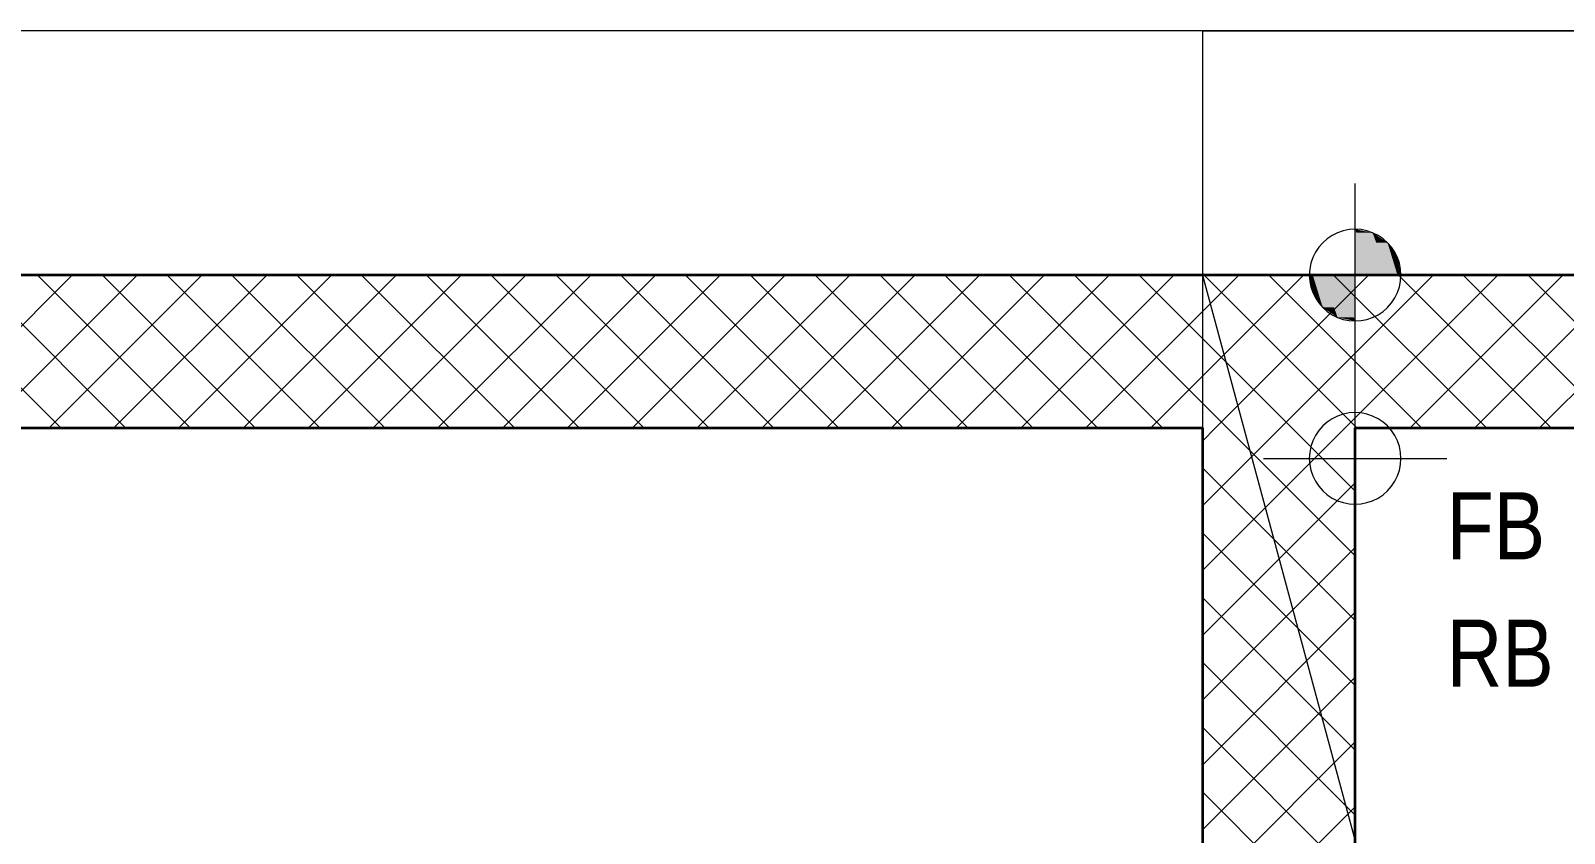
# Model space of a CAD drawing. Extents: x 885 to 2021, y 330 to 1122.
# Drawn here: x 1344 to 1394.2, y 819.3 to 845.6 of the extents above; entities that cross this region are included whole.
import ezdxf
from ezdxf.lldxf.tags import DXFTag

# ---------------------------------------------------------------- set-up
doc = ezdxf.new("R2010")
doc.units = 0
doc.layers.get('0').update_dxf_attribs({"lineweight": 18})
for name, color, linetype, lineweight in [('010 Aussenwände Bauteilschraffuren Neu', 7, 'Continuous', 25), ('010 Aussenwände Neu', 7, 'Continuous', 25), ('015 Innenwände Bauteilschraffuren Neu', 7, 'Continuous', 25), ('015 Innenwände Neu', 7, 'Continuous', 25), ('030 Bodenaufbauten Neu', 7, 'Continuous', 25), ('035 Decken Neu', 7, 'Continuous', 25), ('080 Raum Innen Kontur Neu', 7, 'Continuous', 25), ('111 Bemassung Ausführung Koten Neu', 7, 'Continuous', 25)]:
    doc.layers.add(name, color=color, linetype=linetype, lineweight=lineweight)
doc.styles.get("Standard").update_dxf_attribs({"font": 'arial.ttf'})
tags = doc.linetypes.add('Strich 2_1mm', pattern=[0.003, 0.002, -0.001]).pattern_tags.tags
tags[6:7] = [DXFTag(74, 4), DXFTag(75, 0), DXFTag(340, '0'), DXFTag(46, 1.0), DXFTag(50, 0.0), DXFTag(44, 0.0), DXFTag(45, 0.0)]
tags[4:5] = [DXFTag(74, 4), DXFTag(75, 0), DXFTag(340, '0'), DXFTag(46, 1.0), DXFTag(50, 0.0), DXFTag(44, 0.0), DXFTag(45, 0.0)]
tags = doc.linetypes.add('Strich 3_1mm Kanten', pattern=[0.004, 0.003, -0.001]).pattern_tags.tags
tags[6:7] = [DXFTag(74, 4), DXFTag(75, 0), DXFTag(340, '0'), DXFTag(46, 1.0), DXFTag(50, 0.0), DXFTag(44, 0.0), DXFTag(45, 0.0)]
tags[4:5] = [DXFTag(74, 4), DXFTag(75, 0), DXFTag(340, '0'), DXFTag(46, 1.0), DXFTag(50, 0.0), DXFTag(44, 0.0), DXFTag(45, 0.0)]
tags = doc.linetypes.add('Strichpunkt 3_1_1mm Achsen', pattern=[0.005, 0.003, -0.001, 0, -0.001]).pattern_tags.tags
tags[10:11] = [DXFTag(74, 4), DXFTag(75, 0), DXFTag(340, '0'), DXFTag(46, 1.0), DXFTag(50, 0.0), DXFTag(44, 0.0), DXFTag(45, 0.0)]
tags[8:9] = [DXFTag(74, 4), DXFTag(75, 0), DXFTag(340, '0'), DXFTag(46, 1.0), DXFTag(50, 0.0), DXFTag(44, 0.0), DXFTag(45, 0.0)]
tags[6:7] = [DXFTag(74, 4), DXFTag(75, 0), DXFTag(340, '0'), DXFTag(46, 1.0), DXFTag(50, 0.0), DXFTag(44, 0.0), DXFTag(45, 0.0)]
tags[4:5] = [DXFTag(74, 4), DXFTag(75, 0), DXFTag(340, '0'), DXFTag(46, 1.0), DXFTag(50, 0.0), DXFTag(44, 0.0), DXFTag(45, 0.0)]
tags = doc.linetypes.add('Unsichtbare Linie', pattern='A,0,[1,5773_032 -1.UG1.shx,S=10,R=0,X=0,Y=0],-10,0', length=10).pattern_tags.tags
tags[14:15] = [DXFTag(74, 4), DXFTag(75, 0), DXFTag(340, '0'), DXFTag(46, 1.0), DXFTag(50, 0.0), DXFTag(44, 0.0), DXFTag(45, 0.0)]
tags[12:13] = [DXFTag(74, 4), DXFTag(75, 0), DXFTag(340, '0'), DXFTag(46, 1.0), DXFTag(50, 0.0), DXFTag(44, 0.0), DXFTag(45, 0.0)]

# ---------------------------------------------------------------- blocks, each defined once
blk = doc.blocks.new('Referenz-A0T8DHYUAL', base_point=(896.585, 372.187))
at = {"layer": '010 Aussenwände Bauteilschraffuren Neu', "color": 0, "linetype": 'Continuous', "lineweight": 0, "ltscale": 0.0169}
for p, q in [((1345.005, 832.603), (1340.005, 837.603)), ((1340.384, 832.603), (1345.384, 837.603)), ((1347.127, 832.603), (1342.127, 837.603)), ((1342.506, 832.603), (1347.506, 837.603)), ((1349.248, 832.603), (1344.248, 837.603)), ((1344.627, 832.603), (1349.627, 837.603)), ((1351.369, 832.603), (1346.369, 837.603)), ((1346.748, 832.603), (1351.748, 837.603)), ((1353.491, 832.603), (1348.491, 837.603)), ((1348.87, 832.603), (1353.87, 837.603)), ((1355.612, 832.603), (1350.612, 837.603)), ((1350.991, 832.603), (1355.991, 837.603)), ((1357.733, 832.603), (1352.733, 837.603)), ((1353.112, 832.603), (1358.112, 837.603)), ((1359.855, 832.603), (1354.855, 837.603)), ((1355.234, 832.603), (1360.234, 837.603)), ((1361.976, 832.603), (1356.976, 837.603)), ((1357.355, 832.603), (1362.355, 837.603)), ((1364.097, 832.603), (1359.097, 837.603)), ((1359.476, 832.603), (1364.476, 837.603)), ((1366.219, 832.603), (1361.219, 837.603)), ((1361.598, 832.603), (1366.598, 837.603)), ((1368.34, 832.603), (1363.34, 837.603)), ((1363.719, 832.603), (1368.719, 837.603)), ((1370.461, 832.603), (1365.461, 837.603)), ((1365.84, 832.603), (1370.84, 837.603)), ((1372.583, 832.603), (1367.583, 837.603)), ((1367.962, 832.603), (1372.962, 837.603)), ((1374.704, 832.603), (1369.704, 837.603)), ((1370.083, 832.603), (1375.083, 837.603)), ((1376.825, 832.603), (1371.825, 837.603)), ((1372.204, 832.603), (1377.204, 837.603)), ((1378.946, 832.603), (1373.946, 837.603)), ((1374.326, 832.603), (1379.326, 837.603)), ((1381.068, 832.603), (1376.068, 837.603)), ((1376.447, 832.603), (1381.447, 837.603)), ((1383.189, 832.603), (1378.189, 837.603)), ((1378.568, 832.603), (1383.568, 837.603)), ((1385.31, 832.603), (1380.31, 837.603)), ((1380.69, 832.603), (1385.69, 837.603)), ((1387.432, 832.603), (1382.432, 837.603)), ((1382.811, 832.603), (1387.811, 837.603)), ((1389.553, 832.603), (1384.553, 837.603)), ((1384.932, 832.603), (1389.932, 837.603)), ((1391.674, 832.603), (1386.674, 837.603)), ((1387.053, 832.603), (1392.053, 837.603)), ((1393.796, 832.603), (1388.796, 837.603)), ((1389.175, 832.603), (1394.175, 837.603)), ((1395.917, 832.603), (1390.917, 837.603)), ((1391.296, 832.603), (1396.296, 837.603)), ((1398.038, 832.603), (1393.038, 837.603)), ((1393.417, 832.603), (1398.417, 837.603))]:
    blk.add_line(p, q, dxfattribs=at)
at = {"layer": '010 Aussenwände Neu', "color": 0, "lineweight": 35}
for p, q in [((1527.878, 837.603), (1085.578, 837.603)), ((1208.778, 832.603), (1382.378, 832.603)), ((1387.378, 832.603), (1527.878, 832.603))]:
    blk.add_line(p, q, dxfattribs=at)
at = {"layer": '015 Innenwände Bauteilschraffuren Neu', "color": 0, "linetype": 'Continuous', "lineweight": 0, "ltscale": 0.0169}
for p, q in [((1382.378, 832.17), (1382.811, 832.603)), ((1382.378, 830.049), (1384.932, 832.603)), ((1382.378, 827.928), (1387.053, 832.603)), ((1387.378, 828.413), (1383.189, 832.603)), ((1387.378, 830.535), (1385.31, 832.603)), ((1387.378, 826.292), (1382.378, 831.292)), ((1382.378, 825.806), (1387.378, 830.806)), ((1387.378, 824.171), (1382.378, 829.171)), ((1382.378, 823.685), (1387.378, 828.685)), ((1387.378, 822.05), (1382.378, 827.05)), ((1382.378, 821.564), (1387.378, 826.564)), ((1387.378, 819.928), (1382.378, 824.928)), ((1382.378, 819.442), (1387.378, 824.442)), ((1387.378, 817.807), (1382.378, 822.807)), ((1382.378, 817.321), (1387.378, 822.321)), ((1387.378, 815.686), (1382.378, 820.686)), ((1382.378, 815.2), (1387.378, 820.2))]:
    blk.add_line(p, q, dxfattribs=at)
at = {"layer": '015 Innenwände Neu', "color": 0, "lineweight": 35}
for p, q in [((1382.378, 832.603), (1382.378, 801.203)), ((1387.378, 792.583), (1387.378, 832.603))]:
    blk.add_line(p, q, dxfattribs=at)
at = {"layer": '030 Bodenaufbauten Neu', "color": 0, "linetype": 'Continuous', "lineweight": 13, "ltscale": 0.0169}
for p, q in [((1208.778, 832.603), (1382.378, 832.603)), ((1382.378, 832.603), (1382.378, 801.203))]:
    blk.add_line(p, q, dxfattribs=at)
at = {"layer": '030 Bodenaufbauten Neu', "color": 0, "linetype": 'Unsichtbare Linie', "lineweight": 13, "ltscale": 0.002197}
blk.add_line((1387.378, 819.103), (1387.378, 832.603), dxfattribs=at)
at = {"layer": '030 Bodenaufbauten Neu', "color": 0, "linetype": 'Unsichtbare Linie', "lineweight": 13, "ltscale": 0.0169}
blk.add_line((1387.378, 832.603), (1524.314, 832.603), dxfattribs=at)
at = {"layer": '035 Decken Neu', "color": 0, "linetype": 'Strich 2_1mm', "lineweight": 13, "ltscale": 0.002197}
blk.add_line((1382.378, 845.603), (1208.778, 845.603), dxfattribs=at)
blk.add_line((1382.378, 845.603), (1208.778, 845.603), dxfattribs=at)
at = {"layer": '035 Decken Neu', "color": 0, "linetype": 'Unsichtbare Linie', "lineweight": 13, "ltscale": 0.0169}
blk.add_line((1387.378, 845.603), (1208.778, 845.603), dxfattribs=at)
blk.add_line((1387.378, 845.603), (1208.778, 845.603), dxfattribs=at)
at = {"layer": '035 Decken Neu', "color": 0, "linetype": 'Strich 3_1mm Kanten', "lineweight": 13, "ltscale": 0.002197}
for p, q in [((1527.878, 845.603), (1382.378, 845.603)), ((1382.378, 845.603), (1382.378, 837.603)), ((1382.378, 837.603), (1382.378, 797.223))]:
    blk.add_line(p, q, dxfattribs=at)
at = {"layer": '035 Decken Neu', "color": 0, "linetype": 'Unsichtbare Linie', "lineweight": 13, "ltscale": 0.002197}
for p in [(1382.378, 845.603), (1387.378, 845.603), (1387.378, 845.603)]:
    blk.add_line(p, (1527.878, 845.603), dxfattribs=at)
at = {"layer": '035 Decken Neu', "color": 0, "linetype": 'Strichpunkt 3_1_1mm Achsen', "lineweight": 13, "ltscale": 0.002197}
blk.add_line((1527.878, 837.603), (1079.578, 837.603), dxfattribs=at)
at = {"layer": '035 Decken Neu', "color": 0, "linetype": 'Strich 3_1mm Kanten', "lineweight": 13, "ltscale": 0.0169}
blk.add_line((1382.378, 837.603), (1422.378, 689.603), dxfattribs=at)
at = {"layer": '080 Raum Innen Kontur Neu', "color": 0, "linetype": 'Continuous', "lineweight": 13, "ltscale": 0.0169}
for p, q in [((1382.378, 832.603), (1208.778, 832.603)), ((1382.378, 801.203), (1382.378, 832.603)), ((1527.878, 832.603), (1387.378, 832.603)), ((1387.378, 832.603), (1387.378, 792.583))]:
    blk.add_line(p, q, dxfattribs=at)
at = {"layer": '111 Bemassung Ausführung Koten Neu', "color": 0, "lineweight": 13}
for p, q in [((1387.378, 834.603), (1387.378, 840.603)), ((1384.378, 837.603), (1390.378, 837.603)), ((1387.378, 828.603), (1387.378, 834.603)), ((1384.378, 831.603), (1390.378, 831.603))]:
    blk.add_line(p, q, dxfattribs=at)
at = {"layer": '111 Bemassung Ausführung Koten Neu', "color": 0, "linetype": 'Continuous', "lineweight": 13, "ltscale": 0.0169}
for p, q in [((1386.804, 838.989), (1386.628, 838.902)), ((1386.99, 839.052), (1386.804, 838.989)), ((1387.183, 839.09), (1386.99, 839.052)), ((1387.378, 839.103), (1387.183, 839.09)), ((1387.574, 839.09), (1387.378, 839.103)), ((1387.767, 839.052), (1387.574, 839.09)), ((1387.952, 838.989), (1387.767, 839.052)), ((1388.128, 838.902), (1387.952, 838.989)), ((1386.188, 838.516), (1386.079, 838.353)), ((1386.318, 838.663), (1386.188, 838.516)), ((1386.465, 838.793), (1386.318, 838.663)), ((1386.628, 838.902), (1386.465, 838.793)), ((1388.292, 838.793), (1388.128, 838.902)), ((1388.439, 838.663), (1388.292, 838.793)), ((1388.568, 838.516), (1388.439, 838.663)), ((1388.677, 838.353), (1388.568, 838.516)), ((1385.93, 837.991), (1385.891, 837.799)), ((1385.993, 838.177), (1385.93, 837.991)), ((1386.079, 838.353), (1385.993, 838.177)), ((1388.764, 838.177), (1388.677, 838.353)), ((1388.827, 837.991), (1388.764, 838.177)), ((1388.866, 837.799), (1388.827, 837.991)), ((1385.891, 837.799), (1385.878, 837.603)), ((1385.878, 837.603), (1385.891, 837.407)), ((1388.878, 837.603), (1388.866, 837.799)), ((1388.866, 837.407), (1388.878, 837.603)), ((1385.891, 837.407), (1385.93, 837.215)), ((1385.93, 837.215), (1385.993, 837.029)), ((1385.993, 837.029), (1386.079, 836.853)), ((1388.677, 836.853), (1388.764, 837.029)), ((1388.764, 837.029), (1388.827, 837.215)), ((1388.827, 837.215), (1388.866, 837.407)), ((1386.079, 836.853), (1386.188, 836.69)), ((1386.188, 836.69), (1386.318, 836.542)), ((1386.318, 836.542), (1386.465, 836.413)), ((1388.292, 836.413), (1388.439, 836.542)), ((1388.439, 836.542), (1388.568, 836.69)), ((1388.568, 836.69), (1388.677, 836.853)), ((1386.465, 836.413), (1386.628, 836.304)), ((1386.628, 836.304), (1386.804, 836.217)), ((1386.804, 836.217), (1386.99, 836.154)), ((1386.99, 836.154), (1387.183, 836.116)), ((1387.183, 836.116), (1387.378, 836.103)), ((1387.378, 836.103), (1387.574, 836.116)), ((1387.574, 836.116), (1387.767, 836.154)), ((1387.767, 836.154), (1387.952, 836.217)), ((1387.952, 836.217), (1388.128, 836.304)), ((1388.128, 836.304), (1388.292, 836.413)), ((1386.804, 832.989), (1386.628, 832.902)), ((1386.99, 833.052), (1386.804, 832.989)), ((1387.183, 833.09), (1386.99, 833.052)), ((1387.378, 833.103), (1387.183, 833.09)), ((1387.574, 833.09), (1387.378, 833.103)), ((1387.767, 833.052), (1387.574, 833.09)), ((1387.952, 832.989), (1387.767, 833.052)), ((1388.128, 832.902), (1387.952, 832.989)), ((1386.188, 832.516), (1386.079, 832.353)), ((1386.318, 832.663), (1386.188, 832.516)), ((1386.465, 832.793), (1386.318, 832.663)), ((1386.628, 832.902), (1386.465, 832.793)), ((1388.292, 832.793), (1388.128, 832.902)), ((1388.439, 832.663), (1388.292, 832.793)), ((1388.568, 832.516), (1388.439, 832.663)), ((1388.677, 832.353), (1388.568, 832.516)), ((1385.93, 831.991), (1385.891, 831.799)), ((1385.993, 832.177), (1385.93, 831.991)), ((1386.079, 832.353), (1385.993, 832.177)), ((1388.764, 832.177), (1388.677, 832.353)), ((1388.827, 831.991), (1388.764, 832.177)), ((1388.866, 831.799), (1388.827, 831.991)), ((1385.891, 831.799), (1385.878, 831.603)), ((1385.878, 831.603), (1385.891, 831.407)), ((1385.891, 831.407), (1385.93, 831.215)), ((1388.827, 831.215), (1388.866, 831.407)), ((1388.878, 831.603), (1388.866, 831.799)), ((1388.866, 831.407), (1388.878, 831.603)), ((1385.93, 831.215), (1385.993, 831.029)), ((1385.993, 831.029), (1386.079, 830.853)), ((1388.677, 830.853), (1388.764, 831.029)), ((1388.764, 831.029), (1388.827, 831.215)), ((1386.079, 830.853), (1386.188, 830.69)), ((1386.188, 830.69), (1386.318, 830.542)), ((1386.318, 830.542), (1386.465, 830.413)), ((1386.465, 830.413), (1386.628, 830.304)), ((1388.128, 830.304), (1388.292, 830.413)), ((1388.292, 830.413), (1388.439, 830.542)), ((1388.439, 830.542), (1388.568, 830.69)), ((1388.568, 830.69), (1388.677, 830.853)), ((1386.628, 830.304), (1386.804, 830.217)), ((1386.804, 830.217), (1386.99, 830.154)), ((1386.99, 830.154), (1387.183, 830.116)), ((1387.183, 830.116), (1387.378, 830.103)), ((1387.378, 830.103), (1387.574, 830.116)), ((1387.574, 830.116), (1387.767, 830.154)), ((1387.767, 830.154), (1387.952, 830.217)), ((1387.952, 830.217), (1388.128, 830.304))]:
    blk.add_line(p, q, dxfattribs=at)
at = {"layer": '111 Bemassung Ausführung Koten Neu', "color": 0, "linetype": 'Continuous', "lineweight": 0, "ltscale": 0.0169}
for points in [[(1387.378, 837.603), (1387.952, 837.603), (1387.378, 839.103)], [(1387.952, 838.989), (1387.422, 838.989), (1387.378, 839.103)], [(1387.952, 837.603), (1387.952, 838.989), (1387.422, 838.989)], [(1387.952, 837.603), (1388.439, 837.603), (1387.952, 838.989)], [(1388.439, 838.663), (1388.067, 838.663), (1387.952, 838.989)], [(1388.439, 837.603), (1388.439, 838.663), (1388.067, 838.663)], [(1388.439, 837.603), (1388.764, 837.603), (1388.439, 838.663)], [(1388.764, 838.177), (1388.588, 838.177), (1388.439, 838.663)], [(1388.764, 837.603), (1388.764, 838.177), (1388.588, 838.177)], [(1388.764, 837.603), (1388.878, 837.603), (1388.764, 838.177)], [(1385.993, 837.029), (1385.993, 837.603), (1385.878, 837.603)], [(1386.169, 837.029), (1385.993, 837.029), (1385.993, 837.603)], [(1386.318, 836.542), (1386.318, 837.603), (1385.993, 837.603)], [(1386.69, 836.542), (1386.318, 836.542), (1386.318, 837.603)], [(1386.804, 836.217), (1386.804, 837.603), (1386.318, 837.603)], [(1387.335, 836.217), (1386.804, 836.217), (1386.804, 837.603)], [(1387.378, 836.103), (1387.378, 837.603), (1386.804, 837.603)], [(1386.318, 836.542), (1386.169, 837.029), (1385.993, 837.029)], [(1386.804, 836.217), (1386.69, 836.542), (1386.318, 836.542)], [(1387.378, 836.103), (1387.335, 836.217), (1386.804, 836.217)]]:
    blk.add_solid(points, dxfattribs=at)
at = {"layer": '111 Bemassung Ausführung Koten Neu', "color": 0, "linetype": 'Continuous', "lineweight": 13, "ltscale": 0.002197, "char_height": 2.2, "attachment_point": 1}
for s, insert in [('{\\fArial Narrow;FB}', (1390.378, 830.496)), ('{\\fArial Narrow;RB}', (1390.378, 826.326))]:
    blk.add_mtext(s, dxfattribs=dict(at, insert=insert))

msp = doc.modelspace()

# ---------------------------------------------------------------- block references
at = {"color": 8, "lineweight": 25, "ltscale": 0.25, "true_color": 0x808080}
msp.add_blockref('Referenz-A0T8DHYUAL', (896.585, 372.187), dxfattribs=at)

doc.saveas('drawing.dxf')
